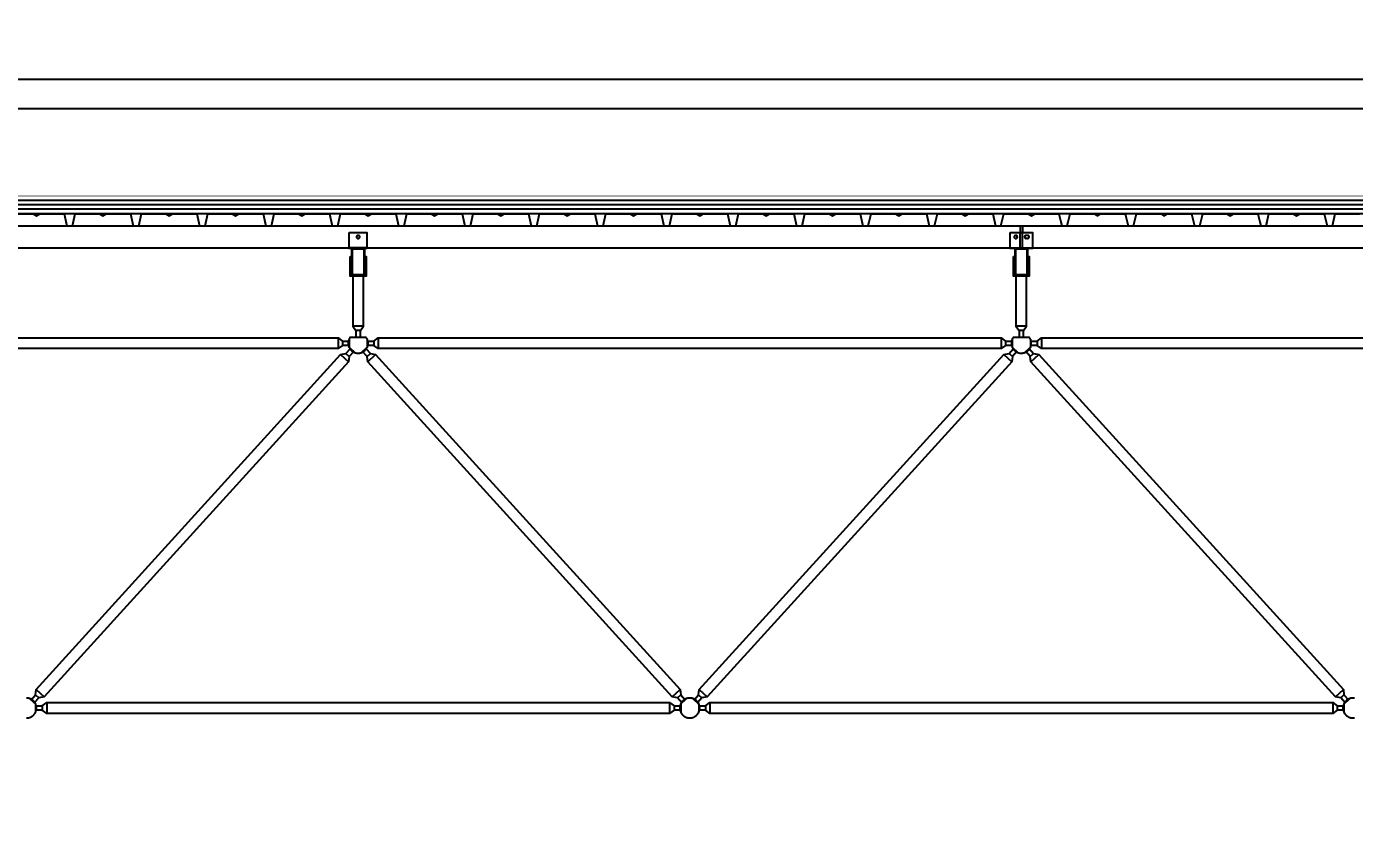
# Model space of a CAD drawing. Header units: centimetres. Extents: x 26569 to 160723, y -3143 to 14565.
# Drawn here: x 119608 to 120208, y -1038 to -670 of the extents above; entities that cross this region are included whole.
import ezdxf

# ---------------------------------------------------------------- set-up
doc = ezdxf.new("R2010")
doc.units = ezdxf.units.CM
doc.header["$LTSCALE"] = 100
doc.linetypes.add('HIDDEN', pattern=[9.525, 6.35, -3.175])
for name, color, linetype in [('A-ANNO-DIMS', 187, 'Continuous'), ('A-ELEV-02', 253, 'Continuous'), ('A-ELEV-04', 250, 'Continuous'), ('A-WALL-INSL', 249, 'Continuous'), ('A-WALL-SNWPNL', 200, 'Continuous'), ('S-STEL', 3, 'Continuous')]:
    doc.layers.add(name, color=color, linetype=linetype)
doc.styles.add('Fields_100', font='act_simplex.shx', dxfattribs={"width": 0.8, "height": 20})
doc.linetypes.add('BATTING', pattern='A,0.00254,-2.54,[134,ltypeshp.shx,S=2.54,R=0,X=-2.54,Y=0],-5.08,[134,ltypeshp.shx,S=2.54,R=180,X=2.54,Y=0],-2.54', length=10.16254)
doc.dimstyles.new('FIELDS_100', dxfattribs={"dimscale": 0, "dimtxt": 20, "dimasz": 5, "dimexe": 5, "dimexo": 5, "dimgap": 5, "dimtad": 0, "dimdec": 0, "dimzin": 0, "dimdsep": 46, "dimtxsty": 'Fields_100', "dimblk": 'DOT', "dimcen": 0.09, "dimclrt": 50, "dimadec": 0, "dimazin": 0, "dimtfac": 1, "dimtdec": 0, "dimtix": 1, "dimtofl": 0, "dimtmove": 1, "dimatfit": 3, "dimfxl": 5, "dimfxlon": 1, "dimtolj": 1, "dimtzin": 0, "dimarcsym": 0})

# ---------------------------------------------------------------- blocks, each defined once
blk = doc.blocks.new('_Dot')
at = {"color": 0, "linetype": 'ByBlock', "lineweight": -2}
blk.add_line((-0.5, 0), (-1, 0), dxfattribs=at)
at = {"color": 0, "linetype": 'ByBlock', "const_width": 0.5}
blk.add_lwpolyline([(-0.25, 0, 1), (0.25, 0, 1)], format="xyb", close=True, dxfattribs=at)
blk = doc.blocks.new('*D481')
at = {"layer": 'A-ANNO-DIMS', "color": 0, "lineweight": -2, "transparency": 16777216}
for p, q in [((119307.73, -198.45), (119307.73, -188.45)), ((121107.73, -198.45), (121107.73, -188.45)), ((119312.73, -193.45), (120176.06, -193.45)), ((121102.73, -193.45), (120239.4, -193.45))]:
    blk.add_line(p, q, dxfattribs=at)
at = {"layer": 'DEFPOINTS', "color": 0, "transparency": 16777216}
for p in [(121107.73, -193.45), (119307.73, -1038.45), (121107.73, -1038.45)]:
    blk.add_point(p, dxfattribs=at)
at = {"layer": 'A-ANNO-DIMS', "color": 0, "lineweight": -2, "transparency": 16777216, "xscale": 5, "yscale": 5, "zscale": 5, "rotation": 180}
blk.add_blockref('_Dot', (119307.73, -193.45), dxfattribs=at)
at = {"layer": 'A-ANNO-DIMS', "color": 0, "lineweight": -2, "transparency": 16777216, "xscale": 5, "yscale": 5, "zscale": 5}
blk.add_blockref('_Dot', (121107.73, -193.45), dxfattribs=at)
at = {"layer": 'A-ANNO-DIMS', "color": 50, "transparency": 16777216, "insert": (120207.73, -193.45), "char_height": 20, "attachment_point": 5, "style": 'Fields_100'}
blk.add_mtext('\\A1;1800', dxfattribs=at)

msp = doc.modelspace()

# ---------------------------------------------------------------- linework, layer by layer
at = {"layer": 'A-ELEV-02'}
for points in [[(113862.73, -760.44), (122930.23, -760.44)], [(120057.23, -760.44), (120057.23, -763.44)], [(120058.23, -760.44), (120058.23, -763.44)], [(120059.93, -764.74), (120059.91, -764.74), (120059.9, -764.74), (120059.88, -764.75), (120059.87, -764.75), (120059.85, -764.75), (120059.83, -764.75), (120059.82, -764.75), (120059.8, -764.76), (120059.79, -764.76), (120059.77, -764.76), (120059.75, -764.77), (120059.74, -764.77), (120059.72, -764.78), (120059.7, -764.78), (120059.69, -764.79), (120059.67, -764.79), (120059.66, -764.8), (120059.64, -764.81), (120059.62, -764.81), (120059.61, -764.82), (120059.59, -764.83), (120059.58, -764.84), (120059.56, -764.85), (120059.55, -764.86), (120059.53, -764.87), (120059.52, -764.88), (120059.5, -764.89), (120059.49, -764.9), (120059.47, -764.91), (120059.46, -764.92), (120059.45, -764.94), (120059.43, -764.95), (120059.42, -764.96), (120059.41, -764.98), (120059.4, -764.99), (120059.39, -765), (120059.38, -765.02), (120059.36, -765.03), (120059.35, -765.05), (120059.34, -765.06), (120059.33, -765.08), (120059.33, -765.09), (120059.32, -765.11), (120059.31, -765.12), (120059.3, -765.14), (120059.29, -765.15), (120059.29, -765.17), (120059.28, -765.19), (120059.27, -765.2), (120059.27, -765.22), (120059.26, -765.23), (120059.26, -765.25), (120059.25, -765.27), (120059.25, -765.28), (120059.24, -765.3), (120059.24, -765.32), (120059.24, -765.33), (120059.24, -765.35), (120059.23, -765.36), (120059.23, -765.38), (120059.23, -765.4), (120059.23, -765.41), (120059.23, -765.43), (120059.23, -765.44), (120059.23, -765.46), (120059.23, -765.48), (120059.23, -765.49), (120059.23, -765.51), (120059.23, -765.52), (120059.24, -765.54), (120059.24, -765.55), (120059.24, -765.57), (120059.24, -765.59), (120059.25, -765.6), (120059.25, -765.62), (120059.26, -765.64), (120059.26, -765.65), (120059.27, -765.67), (120059.27, -765.69), (120059.28, -765.7), (120059.29, -765.72), (120059.29, -765.73), (120059.3, -765.75), (120059.31, -765.77), (120059.32, -765.78), (120059.33, -765.8), (120059.33, -765.81), (120059.34, -765.83), (120059.35, -765.84), (120059.36, -765.86), (120059.38, -765.87), (120059.39, -765.89), (120059.4, -765.9), (120059.41, -765.91), (120059.42, -765.93), (120059.43, -765.94), (120059.45, -765.95), (120059.46, -765.96), (120059.47, -765.98), (120059.49, -765.99), (120059.5, -766), (120059.52, -766.01), (120059.53, -766.02), (120059.55, -766.03), (120059.56, -766.04), (120059.58, -766.05), (120059.59, -766.06), (120059.61, -766.07), (120059.62, -766.07), (120059.64, -766.08), (120059.66, -766.09), (120059.67, -766.09), (120059.69, -766.1), (120059.7, -766.11), (120059.72, -766.11), (120059.74, -766.12), (120059.75, -766.12), (120059.77, -766.13), (120059.79, -766.13), (120059.8, -766.13), (120059.82, -766.13), (120059.83, -766.14), (120059.85, -766.14), (120059.87, -766.14), (120059.88, -766.14), (120059.9, -766.14), (120059.91, -766.14), (120059.93, -766.14)], [(120060.53, -764.74), (120059.93, -764.74)], [(120060.53, -766.14), (120059.93, -766.14)], [(120060.53, -766.14), (120060.55, -766.14), (120060.56, -766.14), (120060.58, -766.14), (120060.59, -766.14), (120060.61, -766.14), (120060.62, -766.14), (120060.64, -766.13), (120060.66, -766.13), (120060.67, -766.13), (120060.69, -766.13), (120060.71, -766.12), (120060.72, -766.12), (120060.74, -766.11), (120060.76, -766.11), (120060.77, -766.1), (120060.79, -766.09), (120060.8, -766.09), (120060.82, -766.08), (120060.84, -766.07), (120060.85, -766.07), (120060.87, -766.06), (120060.88, -766.05), (120060.9, -766.04), (120060.91, -766.03), (120060.93, -766.02), (120060.94, -766.01), (120060.96, -766), (120060.97, -765.99), (120060.98, -765.98), (120061, -765.96), (120061.01, -765.95), (120061.02, -765.94), (120061.04, -765.93), (120061.05, -765.91), (120061.06, -765.9), (120061.07, -765.89), (120061.08, -765.87), (120061.1, -765.86), (120061.11, -765.84), (120061.12, -765.83), (120061.13, -765.81), (120061.13, -765.8), (120061.14, -765.78), (120061.15, -765.77), (120061.16, -765.75), (120061.17, -765.73), (120061.17, -765.72), (120061.18, -765.7), (120061.19, -765.69), (120061.19, -765.67), (120061.2, -765.65), (120061.2, -765.64), (120061.21, -765.62), (120061.21, -765.6), (120061.21, -765.59), (120061.22, -765.57), (120061.22, -765.55), (120061.22, -765.54), (120061.23, -765.52), (120061.23, -765.51), (120061.23, -765.49), (120061.23, -765.48), (120061.23, -765.46), (120061.23, -765.44), (120061.23, -765.43), (120061.23, -765.41), (120061.23, -765.4), (120061.23, -765.38), (120061.23, -765.36), (120061.22, -765.35), (120061.22, -765.33), (120061.22, -765.32), (120061.21, -765.3), (120061.21, -765.28), (120061.21, -765.27), (120061.2, -765.25), (120061.2, -765.23), (120061.19, -765.22), (120061.19, -765.2), (120061.18, -765.19), (120061.17, -765.17), (120061.17, -765.15), (120061.16, -765.14), (120061.15, -765.12), (120061.14, -765.11), (120061.13, -765.09), (120061.13, -765.08), (120061.12, -765.06), (120061.11, -765.05), (120061.1, -765.03), (120061.08, -765.02), (120061.07, -765), (120061.06, -764.99), (120061.05, -764.98), (120061.04, -764.96), (120061.02, -764.95), (120061.01, -764.94), (120061, -764.92), (120060.98, -764.91), (120060.97, -764.9), (120060.96, -764.89), (120060.94, -764.88), (120060.93, -764.87), (120060.91, -764.86), (120060.9, -764.85), (120060.88, -764.84), (120060.87, -764.83), (120060.85, -764.82), (120060.84, -764.81), (120060.82, -764.81), (120060.8, -764.8), (120060.79, -764.79), (120060.77, -764.79), (120060.76, -764.78), (120060.74, -764.78), (120060.72, -764.77), (120060.71, -764.77), (120060.69, -764.76), (120060.67, -764.76), (120060.66, -764.76), (120060.64, -764.75), (120060.62, -764.75), (120060.61, -764.75), (120060.59, -764.75), (120060.58, -764.75), (120060.56, -764.74), (120060.55, -764.74), (120060.53, -764.74)], [(113862.73, -770.44), (122930.23, -770.44)], [(119761.73, -770.44), (119753.73, -770.44)], [(120052.73, -770.44), (120062.73, -770.44)], [(119754.13, -776.04), (119754.63, -776.04)], [(119754.13, -777.44), (119754.63, -777.44)], [(119760.83, -776.04), (119761.33, -776.04)], [(119760.83, -777.44), (119761.33, -777.44)], [(120054.13, -776.04), (120054.63, -776.04)], [(120054.13, -777.44), (120054.63, -777.44)], [(120060.83, -776.04), (120061.33, -776.04)], [(120060.83, -777.44), (120061.33, -777.44)], [(119755.31, -783.24), (119755.31, -805.84), (119756.73, -807.84), (119756.73, -810.84)], [(119758.73, -810.84), (119758.73, -807.84), (119760.14, -805.84), (119760.14, -783.24)], [(120055.31, -783.24), (120055.31, -805.84), (120056.73, -807.84), (120056.73, -810.84)], [(120058.73, -810.84), (120058.73, -807.84), (120060.14, -805.84), (120060.14, -783.24)], [(119754.13, -810.84), (119754.04, -810.96), (119753.96, -811.09), (119753.88, -811.22), (119753.8, -811.35), (119753.73, -811.48), (119753.66, -811.62), (119753.6, -811.76), (119753.54, -811.91), (119753.48, -812.05), (119753.46, -812.13), (119753.43, -812.2), (119753.41, -812.28), (119753.39, -812.36), (119753.37, -812.43), (119753.35, -812.51), (119753.33, -812.59), (119753.32, -812.67), (119753.3, -812.74), (119753.29, -812.82), (119753.28, -812.9), (119753.27, -812.98), (119753.26, -813.06), (119753.25, -813.14), (119753.24, -813.22), (119753.24, -813.3), (119753.23, -813.38), (119753.23, -813.46), (119753.23, -813.54), (119753.23, -813.62), (119753.23, -813.7), (119753.24, -813.78), (119753.24, -813.86), (119753.25, -813.94), (119753.25, -814.01), (119753.26, -814.09), (119753.27, -814.17), (119753.29, -814.25), (119753.31, -814.4), (119753.35, -814.56), (119753.38, -814.71), (119753.43, -814.86), (119753.47, -815), (119753.52, -815.14), (119753.58, -815.29), (119753.64, -815.42), (119753.71, -815.56), (119753.77, -815.69), (119753.85, -815.82), (119753.93, -815.95), (119754.01, -816.07), (119754.1, -816.2), (119754.19, -816.32), (119754.29, -816.44), (119754.39, -816.56), (119754.5, -816.68), (119754.55, -816.73), (119754.61, -816.79), (119754.67, -816.84), (119754.73, -816.9), (119754.79, -816.95), (119754.85, -817), (119754.91, -817.05), (119754.97, -817.1), (119755.03, -817.15), (119755.1, -817.19), (119755.16, -817.24), (119755.23, -817.29), (119755.3, -817.33), (119755.36, -817.37), (119755.43, -817.41), (119755.5, -817.45), (119755.57, -817.49), (119755.64, -817.53), (119755.71, -817.57), (119755.78, -817.6), (119755.86, -817.64), (119755.93, -817.67), (119756, -817.7), (119756.08, -817.73), (119756.15, -817.76), (119756.22, -817.78), (119756.3, -817.81), (119756.37, -817.83), (119756.52, -817.88), (119756.67, -817.92), (119756.83, -817.95), (119756.98, -817.98), (119757.13, -818), (119757.28, -818.02), (119757.43, -818.03), (119757.58, -818.04), (119757.73, -818.04), (119757.88, -818.04), (119758.03, -818.03), (119758.18, -818.02), (119758.33, -818), (119758.48, -817.98), (119758.63, -817.95), (119758.79, -817.92), (119758.94, -817.88), (119759.09, -817.83), (119759.16, -817.81), (119759.24, -817.78), (119759.31, -817.76), (119759.38, -817.73), (119759.46, -817.7), (119759.53, -817.67), (119759.6, -817.64), (119759.68, -817.6), (119759.75, -817.57), (119759.82, -817.53), (119759.89, -817.49), (119759.96, -817.45), (119760.03, -817.41), (119760.1, -817.37), (119760.16, -817.33), (119760.23, -817.29), (119760.3, -817.24), (119760.36, -817.19), (119760.43, -817.15), (119760.49, -817.1), (119760.55, -817.05), (119760.61, -817), (119760.67, -816.95), (119760.73, -816.9), (119760.79, -816.84), (119760.85, -816.79), (119760.91, -816.73), (119760.96, -816.68), (119761.07, -816.56), (119761.17, -816.44), (119761.27, -816.32), (119761.36, -816.2), (119761.45, -816.07), (119761.53, -815.95), (119761.61, -815.82), (119761.69, -815.69), (119761.75, -815.56), (119761.82, -815.42), (119761.88, -815.29), (119761.94, -815.14), (119761.99, -815), (119762.03, -814.86), (119762.08, -814.71), (119762.11, -814.56), (119762.15, -814.4), (119762.17, -814.25), (119762.19, -814.17), (119762.2, -814.09), (119762.21, -814.01), (119762.21, -813.94), (119762.22, -813.86), (119762.22, -813.78), (119762.23, -813.7), (119762.23, -813.62), (119762.23, -813.54), (119762.23, -813.46), (119762.23, -813.38), (119762.22, -813.3), (119762.22, -813.22), (119762.21, -813.14), (119762.2, -813.06), (119762.19, -812.98), (119762.18, -812.9), (119762.17, -812.82), (119762.16, -812.74), (119762.14, -812.67), (119762.13, -812.59), (119762.11, -812.51), (119762.09, -812.43), (119762.07, -812.36), (119762.05, -812.28), (119762.03, -812.2), (119762, -812.13), (119761.98, -812.05), (119761.92, -811.91), (119761.86, -811.76), (119761.8, -811.62), (119761.73, -811.48), (119761.66, -811.35), (119761.58, -811.22), (119761.5, -811.09), (119761.42, -810.96), (119761.33, -810.84)], [(119754.13, -810.84), (119761.33, -810.84)], [(119760.14, -805.84), (119755.31, -805.84)], [(119758.73, -807.84), (119756.73, -807.84)], [(120054.13, -810.84), (120054.04, -810.96), (120053.96, -811.09), (120053.88, -811.22), (120053.8, -811.35), (120053.73, -811.48), (120053.66, -811.62), (120053.6, -811.76), (120053.54, -811.91), (120053.48, -812.05), (120053.46, -812.13), (120053.43, -812.2), (120053.41, -812.28), (120053.39, -812.36), (120053.37, -812.43), (120053.35, -812.51), (120053.33, -812.59), (120053.32, -812.67), (120053.3, -812.74), (120053.29, -812.82), (120053.28, -812.9), (120053.27, -812.98), (120053.26, -813.06), (120053.25, -813.14), (120053.24, -813.22), (120053.24, -813.3), (120053.23, -813.38), (120053.23, -813.46), (120053.23, -813.54), (120053.23, -813.62), (120053.23, -813.7), (120053.24, -813.78), (120053.24, -813.86), (120053.25, -813.94), (120053.25, -814.01), (120053.26, -814.09), (120053.27, -814.17), (120053.29, -814.25), (120053.31, -814.4), (120053.35, -814.56), (120053.38, -814.71), (120053.43, -814.86), (120053.47, -815), (120053.52, -815.14), (120053.58, -815.29), (120053.64, -815.42), (120053.71, -815.56), (120053.77, -815.69), (120053.85, -815.82), (120053.93, -815.95), (120054.01, -816.07), (120054.1, -816.2), (120054.19, -816.32), (120054.29, -816.44), (120054.39, -816.56), (120054.5, -816.68), (120054.55, -816.73), (120054.61, -816.79), (120054.67, -816.84), (120054.73, -816.9), (120054.79, -816.95), (120054.85, -817), (120054.91, -817.05), (120054.97, -817.1), (120055.03, -817.15), (120055.1, -817.19), (120055.16, -817.24), (120055.23, -817.29), (120055.3, -817.33), (120055.36, -817.37), (120055.43, -817.41), (120055.5, -817.45), (120055.57, -817.49), (120055.64, -817.53), (120055.71, -817.57), (120055.78, -817.6), (120055.86, -817.64), (120055.93, -817.67), (120056, -817.7), (120056.08, -817.73), (120056.15, -817.76), (120056.22, -817.78), (120056.3, -817.81), (120056.37, -817.83), (120056.52, -817.88), (120056.67, -817.92), (120056.83, -817.95), (120056.98, -817.98), (120057.13, -818), (120057.28, -818.02), (120057.43, -818.03), (120057.58, -818.04), (120057.73, -818.04), (120057.88, -818.04), (120058.03, -818.03), (120058.18, -818.02), (120058.33, -818), (120058.48, -817.98), (120058.63, -817.95), (120058.79, -817.92), (120058.94, -817.88), (120059.09, -817.83), (120059.16, -817.81), (120059.24, -817.78), (120059.31, -817.76), (120059.38, -817.73), (120059.46, -817.7), (120059.53, -817.67), (120059.6, -817.64), (120059.68, -817.6), (120059.75, -817.57), (120059.82, -817.53), (120059.89, -817.49), (120059.96, -817.45), (120060.03, -817.41), (120060.1, -817.37), (120060.16, -817.33), (120060.23, -817.29), (120060.3, -817.24), (120060.36, -817.19), (120060.43, -817.15), (120060.49, -817.1), (120060.55, -817.05), (120060.61, -817), (120060.67, -816.95), (120060.73, -816.9), (120060.79, -816.84), (120060.85, -816.79), (120060.91, -816.73), (120060.96, -816.68), (120061.07, -816.56), (120061.17, -816.44), (120061.27, -816.32), (120061.36, -816.2), (120061.45, -816.07), (120061.53, -815.95), (120061.61, -815.82), (120061.69, -815.69), (120061.75, -815.56), (120061.82, -815.42), (120061.88, -815.29), (120061.94, -815.14), (120061.99, -815), (120062.03, -814.86), (120062.08, -814.71), (120062.11, -814.56), (120062.15, -814.4), (120062.17, -814.25), (120062.19, -814.17), (120062.2, -814.09), (120062.21, -814.01), (120062.21, -813.94), (120062.22, -813.86), (120062.22, -813.78), (120062.23, -813.7), (120062.23, -813.62), (120062.23, -813.54), (120062.23, -813.46), (120062.23, -813.38), (120062.22, -813.3), (120062.22, -813.22), (120062.21, -813.14), (120062.2, -813.06), (120062.19, -812.98), (120062.18, -812.9), (120062.17, -812.82), (120062.16, -812.74), (120062.14, -812.67), (120062.13, -812.59), (120062.11, -812.51), (120062.09, -812.43), (120062.07, -812.36), (120062.05, -812.28), (120062.03, -812.2), (120062, -812.13), (120061.98, -812.05), (120061.92, -811.91), (120061.86, -811.76), (120061.8, -811.62), (120061.73, -811.48), (120061.66, -811.35), (120061.58, -811.22), (120061.5, -811.09), (120061.42, -810.96), (120061.33, -810.84)], [(120054.13, -810.84), (120061.33, -810.84)], [(120060.14, -805.84), (120055.31, -805.84)], [(120058.73, -807.84), (120056.73, -807.84)], [(119461.83, -812.54), (119464.83, -812.54), (119466.83, -811.13), (119748.63, -811.13), (119750.63, -812.54), (119753.63, -812.54)], [(119753.63, -814.54), (119750.63, -814.54), (119748.63, -815.96), (119466.83, -815.96), (119464.83, -814.54), (119461.83, -814.54)], [(119748.63, -811.13), (119748.63, -815.96)], [(119750.63, -812.54), (119750.63, -814.54)], [(119753.6, -815.33), (119756.34, -817.83)], [(119753.63, -811.69), (119753.63, -815.4)], [(119759.12, -817.83), (119761.86, -815.33)], [(119761.83, -812.54), (119764.83, -812.54), (119766.83, -811.13), (120048.63, -811.13), (120050.63, -812.54), (120053.63, -812.54)], [(119761.83, -811.69), (119761.83, -815.4)], [(120053.63, -814.54), (120050.63, -814.54), (120048.63, -815.96), (119766.83, -815.96), (119764.83, -814.54), (119761.83, -814.54)], [(119764.83, -812.54), (119764.83, -814.54)], [(119766.83, -811.13), (119766.83, -815.96)], [(120048.63, -811.13), (120048.63, -815.96)], [(120050.63, -812.54), (120050.63, -814.54)], [(120053.6, -815.33), (120056.34, -817.83)], [(120053.63, -811.69), (120053.63, -815.4)], [(120059.12, -817.83), (120061.86, -815.33)], [(120061.83, -812.54), (120064.83, -812.54), (120066.83, -811.13), (120348.63, -811.13), (120350.63, -812.54), (120353.63, -812.54)], [(120061.83, -811.69), (120061.83, -815.4)], [(120353.63, -814.54), (120350.63, -814.54), (120348.63, -815.96), (120066.83, -815.96), (120064.83, -814.54), (120061.83, -814.54)], [(120064.83, -812.54), (120064.83, -814.54)], [(120066.83, -811.13), (120066.83, -815.96)], [(119749.82, -818.65), (119753.4, -821.9)], [(119752.21, -818.12), (119753.69, -819.47)], [(119761.77, -819.47), (119763.25, -818.12)], [(119762.06, -821.9), (119765.64, -818.65)], [(120049.82, -818.65), (120053.4, -821.9)], [(120052.21, -818.12), (120053.69, -819.47)], [(120061.77, -819.47), (120063.25, -818.12)], [(120062.06, -821.9), (120065.64, -818.65)], [(119611.77, -972.62), (119613.25, -973.96)], [(119612.06, -970.19), (119615.64, -973.43)], [(119899.82, -973.43), (119903.4, -970.19)], [(119902.21, -973.96), (119903.69, -972.62)], [(119911.77, -972.62), (119913.25, -973.96)], [(119912.06, -970.19), (119915.64, -973.43)], [(120199.82, -973.43), (120203.4, -970.19)], [(120202.21, -973.96), (120203.69, -972.62)], [(119607.73, -983.04), (119607.83, -983.04), (119607.93, -983.04), (119608.03, -983.03), (119608.13, -983.03), (119608.24, -983.02), (119608.34, -983), (119608.44, -982.99), (119608.55, -982.97), (119608.65, -982.95), (119608.76, -982.92), (119608.86, -982.9), (119608.97, -982.87), (119609.07, -982.84), (119609.18, -982.8), (119609.28, -982.77), (119609.39, -982.73), (119609.49, -982.69), (119609.59, -982.64), (119609.7, -982.59), (119609.8, -982.54), (119609.9, -982.49), (119610, -982.43), (119610.1, -982.37), (119610.19, -982.31), (119610.29, -982.25), (119610.38, -982.18), (119610.48, -982.11), (119610.57, -982.04), (119610.66, -981.96), (119610.74, -981.89), (119610.83, -981.81), (119610.91, -981.73), (119610.99, -981.64), (119611.07, -981.56), (119611.15, -981.47), (119611.22, -981.38), (119611.3, -981.29), (119611.37, -981.2), (119611.43, -981.1), (119611.5, -981.01), (119611.56, -980.91), (119611.62, -980.81), (119611.67, -980.71), (119611.73, -980.61), (119611.78, -980.51), (119611.83, -980.41), (119611.87, -980.3), (119611.91, -980.2), (119611.95, -980.1), (119611.99, -979.99), (119612.02, -979.89), (119612.06, -979.78), (119612.08, -979.68), (119612.11, -979.57), (119612.13, -979.47), (119612.15, -979.36), (119612.17, -979.26), (119612.19, -979.15), (119612.2, -979.05), (119612.21, -978.95), (119612.22, -978.85), (119612.23, -978.74), (119612.23, -978.64), (119612.23, -978.54), (119612.23, -978.44), (119612.23, -978.34), (119612.22, -978.24), (119612.21, -978.14), (119612.2, -978.04), (119612.19, -977.93), (119612.17, -977.83), (119612.15, -977.72), (119612.13, -977.62), (119612.11, -977.52), (119612.08, -977.41), (119612.06, -977.31), (119612.02, -977.2), (119611.99, -977.1), (119611.95, -976.99), (119611.91, -976.89), (119611.87, -976.78), (119611.83, -976.68), (119611.78, -976.58), (119611.73, -976.48), (119611.67, -976.38), (119611.62, -976.28), (119611.56, -976.18), (119611.5, -976.08), (119611.43, -975.99), (119611.37, -975.89), (119611.3, -975.8), (119611.22, -975.71), (119611.15, -975.62), (119611.07, -975.53), (119610.99, -975.45), (119610.91, -975.36), (119610.83, -975.28), (119610.74, -975.2), (119610.66, -975.12), (119610.57, -975.05), (119610.48, -974.98), (119610.38, -974.91), (119610.29, -974.84), (119610.19, -974.78), (119610.1, -974.72), (119610, -974.66), (119609.9, -974.6), (119609.8, -974.55), (119609.7, -974.5), (119609.59, -974.45), (119609.49, -974.4), (119609.39, -974.36), (119609.28, -974.32), (119609.18, -974.28), (119609.07, -974.25), (119608.97, -974.22), (119608.86, -974.19), (119608.76, -974.16), (119608.65, -974.14), (119608.55, -974.12), (119608.44, -974.1), (119608.34, -974.09), (119608.24, -974.07), (119608.13, -974.06), (119608.03, -974.05), (119607.93, -974.05), (119607.83, -974.04), (119607.73, -974.04)], [(119609.12, -974.26), (119611.86, -976.76)], [(119611.83, -977.54), (119614.83, -977.54), (119616.83, -976.13), (119898.63, -976.13), (119900.63, -977.54), (119903.63, -977.54)], [(119611.83, -976.69), (119611.83, -980.4)], [(119614.83, -977.54), (119614.83, -979.54)], [(119616.83, -976.13), (119616.83, -980.96)], [(119898.63, -976.13), (119898.63, -980.96)], [(119900.63, -977.54), (119900.63, -979.54)], [(119903.6, -976.76), (119906.34, -974.26)], [(119903.63, -976.69), (119903.63, -980.4)], [(119909.12, -974.26), (119911.86, -976.76)], [(119911.83, -977.54), (119914.83, -977.54), (119916.83, -976.13), (120198.63, -976.13), (120200.63, -977.54), (120203.63, -977.54)], [(119911.83, -976.69), (119911.83, -980.4)], [(119914.83, -977.54), (119914.83, -979.54)], [(119916.83, -976.13), (119916.83, -980.96)], [(120198.63, -976.13), (120198.63, -980.96)], [(120200.63, -977.54), (120200.63, -979.54)], [(120208.44, -974.1), (120208.34, -974.09), (120208.24, -974.07), (120208.13, -974.06), (120208.03, -974.05), (120207.93, -974.05), (120207.83, -974.04), (120207.73, -974.04), (120207.63, -974.04), (120207.53, -974.05), (120207.43, -974.05), (120207.33, -974.06), (120207.22, -974.07), (120207.12, -974.09), (120207.02, -974.1), (120206.91, -974.12), (120206.81, -974.14), (120206.7, -974.16), (120206.6, -974.19), (120206.49, -974.22), (120206.39, -974.25), (120206.28, -974.28), (120206.18, -974.32), (120206.07, -974.36), (120205.97, -974.4), (120205.87, -974.45), (120205.76, -974.5), (120205.66, -974.55), (120205.56, -974.6), (120205.46, -974.66), (120205.36, -974.72), (120205.27, -974.78), (120205.17, -974.84), (120205.08, -974.91), (120204.98, -974.98), (120204.89, -975.05), (120204.8, -975.12), (120204.72, -975.2), (120204.63, -975.28), (120204.55, -975.36), (120204.47, -975.45), (120204.39, -975.53), (120204.31, -975.62), (120204.24, -975.71), (120204.16, -975.8), (120204.09, -975.89), (120204.03, -975.99), (120203.96, -976.08), (120203.9, -976.18), (120203.84, -976.28), (120203.79, -976.38), (120203.73, -976.48), (120203.68, -976.58), (120203.63, -976.68), (120203.59, -976.78), (120203.55, -976.89), (120203.51, -976.99), (120203.47, -977.1), (120203.44, -977.2), (120203.4, -977.31), (120203.37, -977.41), (120203.35, -977.52), (120203.33, -977.62), (120203.31, -977.72), (120203.29, -977.83), (120203.27, -977.93), (120203.26, -978.04), (120203.25, -978.14), (120203.24, -978.24), (120203.23, -978.34), (120203.23, -978.44), (120203.23, -978.54), (120203.23, -978.64), (120203.23, -978.74), (120203.24, -978.85), (120203.25, -978.95), (120203.26, -979.05), (120203.27, -979.15), (120203.29, -979.26), (120203.31, -979.36), (120203.33, -979.47), (120203.35, -979.57), (120203.37, -979.68), (120203.4, -979.78), (120203.44, -979.89), (120203.47, -979.99), (120203.51, -980.1), (120203.55, -980.2), (120203.59, -980.3), (120203.63, -980.41), (120203.68, -980.51), (120203.73, -980.61), (120203.79, -980.71), (120203.84, -980.81), (120203.9, -980.91), (120203.96, -981.01), (120204.03, -981.1), (120204.09, -981.2), (120204.16, -981.29), (120204.24, -981.38), (120204.31, -981.47), (120204.39, -981.56), (120204.47, -981.64), (120204.55, -981.73), (120204.63, -981.81), (120204.72, -981.89), (120204.8, -981.96), (120204.89, -982.04), (120204.98, -982.11), (120205.08, -982.18), (120205.17, -982.25), (120205.27, -982.31), (120205.36, -982.37), (120205.46, -982.43), (120205.56, -982.49), (120205.66, -982.54), (120205.76, -982.59), (120205.87, -982.64), (120205.97, -982.69), (120206.07, -982.73), (120206.18, -982.77), (120206.28, -982.8), (120206.39, -982.84), (120206.49, -982.87), (120206.6, -982.9), (120206.7, -982.92), (120206.81, -982.95), (120206.91, -982.97), (120207.02, -982.99), (120207.12, -983), (120207.22, -983.02), (120207.33, -983.03), (120207.43, -983.03), (120207.53, -983.04), (120207.63, -983.04), (120207.73, -983.04), (120207.83, -983.04), (120207.93, -983.04), (120208.03, -983.03), (120208.13, -983.03), (120208.24, -983.02), (120208.34, -983), (120208.44, -982.99)], [(120203.6, -976.76), (120206.34, -974.26)], [(120203.63, -976.69), (120203.63, -980.4)], [(119903.63, -979.54), (119900.63, -979.54), (119898.63, -980.96), (119616.83, -980.96), (119614.83, -979.54), (119611.83, -979.54)], [(120203.63, -979.54), (120200.63, -979.54), (120198.63, -980.96), (119916.83, -980.96), (119914.83, -979.54), (119911.83, -979.54)]]:
    msp.add_lwpolyline(points, dxfattribs=at)
for points in [[(119753.73, -763.44), (119761.73, -763.44), (119761.73, -770.74), (119753.73, -770.74)], [(119758.43, -765.44), (119758.43, -765.43), (119758.43, -765.41), (119758.43, -765.4), (119758.43, -765.38), (119758.43, -765.36), (119758.42, -765.35), (119758.42, -765.33), (119758.42, -765.32), (119758.42, -765.3), (119758.41, -765.28), (119758.41, -765.27), (119758.4, -765.25), (119758.4, -765.23), (119758.39, -765.22), (119758.39, -765.2), (119758.38, -765.19), (119758.37, -765.17), (119758.37, -765.15), (119758.36, -765.14), (119758.35, -765.12), (119758.34, -765.11), (119758.33, -765.09), (119758.33, -765.08), (119758.32, -765.06), (119758.31, -765.05), (119758.3, -765.03), (119758.28, -765.02), (119758.27, -765), (119758.26, -764.99), (119758.25, -764.98), (119758.24, -764.96), (119758.22, -764.95), (119758.21, -764.94), (119758.2, -764.92), (119758.19, -764.91), (119758.17, -764.9), (119758.16, -764.89), (119758.14, -764.88), (119758.13, -764.87), (119758.11, -764.86), (119758.1, -764.85), (119758.08, -764.84), (119758.07, -764.83), (119758.05, -764.82), (119758.04, -764.81), (119758.02, -764.81), (119758, -764.8), (119757.99, -764.79), (119757.97, -764.79), (119757.96, -764.78), (119757.94, -764.78), (119757.92, -764.77), (119757.91, -764.77), (119757.89, -764.76), (119757.87, -764.76), (119757.86, -764.76), (119757.84, -764.75), (119757.82, -764.75), (119757.81, -764.75), (119757.79, -764.75), (119757.78, -764.75), (119757.76, -764.74), (119757.75, -764.74), (119757.73, -764.74), (119757.71, -764.74), (119757.7, -764.74), (119757.68, -764.75), (119757.67, -764.75), (119757.65, -764.75), (119757.63, -764.75), (119757.62, -764.75), (119757.6, -764.76), (119757.59, -764.76), (119757.57, -764.76), (119757.55, -764.77), (119757.54, -764.77), (119757.52, -764.78), (119757.5, -764.78), (119757.49, -764.79), (119757.47, -764.79), (119757.46, -764.8), (119757.44, -764.81), (119757.42, -764.81), (119757.41, -764.82), (119757.39, -764.83), (119757.38, -764.84), (119757.36, -764.85), (119757.35, -764.86), (119757.33, -764.87), (119757.32, -764.88), (119757.3, -764.89), (119757.29, -764.9), (119757.27, -764.91), (119757.26, -764.92), (119757.25, -764.94), (119757.23, -764.95), (119757.22, -764.96), (119757.21, -764.98), (119757.2, -764.99), (119757.19, -765), (119757.18, -765.02), (119757.16, -765.03), (119757.15, -765.05), (119757.14, -765.06), (119757.13, -765.08), (119757.13, -765.09), (119757.12, -765.11), (119757.11, -765.12), (119757.1, -765.14), (119757.09, -765.15), (119757.09, -765.17), (119757.08, -765.19), (119757.07, -765.2), (119757.07, -765.22), (119757.06, -765.23), (119757.06, -765.25), (119757.05, -765.27), (119757.05, -765.28), (119757.04, -765.3), (119757.04, -765.32), (119757.04, -765.33), (119757.04, -765.35), (119757.03, -765.36), (119757.03, -765.38), (119757.03, -765.4), (119757.03, -765.41), (119757.03, -765.43), (119757.03, -765.44), (119757.03, -765.46), (119757.03, -765.47), (119757.03, -765.49), (119757.03, -765.51), (119757.03, -765.52), (119757.04, -765.54), (119757.04, -765.55), (119757.04, -765.57), (119757.04, -765.59), (119757.05, -765.6), (119757.05, -765.62), (119757.06, -765.64), (119757.06, -765.65), (119757.07, -765.67), (119757.07, -765.69), (119757.08, -765.7), (119757.09, -765.72), (119757.09, -765.73), (119757.1, -765.75), (119757.11, -765.77), (119757.12, -765.78), (119757.13, -765.8), (119757.13, -765.81), (119757.14, -765.83), (119757.15, -765.84), (119757.16, -765.86), (119757.18, -765.87), (119757.19, -765.88), (119757.2, -765.9), (119757.21, -765.91), (119757.22, -765.93), (119757.23, -765.94), (119757.25, -765.95), (119757.26, -765.96), (119757.27, -765.98), (119757.29, -765.99), (119757.3, -766), (119757.32, -766.01), (119757.33, -766.02), (119757.35, -766.03), (119757.36, -766.04), (119757.38, -766.05), (119757.39, -766.06), (119757.41, -766.07), (119757.42, -766.07), (119757.44, -766.08), (119757.46, -766.09), (119757.47, -766.09), (119757.49, -766.1), (119757.5, -766.11), (119757.52, -766.11), (119757.54, -766.12), (119757.55, -766.12), (119757.57, -766.13), (119757.59, -766.13), (119757.6, -766.13), (119757.62, -766.13), (119757.63, -766.14), (119757.65, -766.14), (119757.67, -766.14), (119757.68, -766.14), (119757.7, -766.14), (119757.71, -766.14), (119757.73, -766.14), (119757.75, -766.14), (119757.76, -766.14), (119757.78, -766.14), (119757.79, -766.14), (119757.81, -766.14), (119757.82, -766.14), (119757.84, -766.13), (119757.86, -766.13), (119757.87, -766.13), (119757.89, -766.13), (119757.91, -766.12), (119757.92, -766.12), (119757.94, -766.11), (119757.96, -766.11), (119757.97, -766.1), (119757.99, -766.09), (119758, -766.09), (119758.02, -766.08), (119758.04, -766.07), (119758.05, -766.07), (119758.07, -766.06), (119758.08, -766.05), (119758.1, -766.04), (119758.11, -766.03), (119758.13, -766.02), (119758.14, -766.01), (119758.16, -766), (119758.17, -765.99), (119758.19, -765.98), (119758.2, -765.96), (119758.21, -765.95), (119758.22, -765.94), (119758.24, -765.93), (119758.25, -765.91), (119758.26, -765.9), (119758.27, -765.88), (119758.28, -765.87), (119758.3, -765.86), (119758.31, -765.84), (119758.32, -765.83), (119758.33, -765.81), (119758.33, -765.8), (119758.34, -765.78), (119758.35, -765.77), (119758.36, -765.75), (119758.37, -765.73), (119758.37, -765.72), (119758.38, -765.7), (119758.39, -765.69), (119758.39, -765.67), (119758.4, -765.65), (119758.4, -765.64), (119758.41, -765.62), (119758.41, -765.6), (119758.42, -765.59), (119758.42, -765.57), (119758.42, -765.55), (119758.42, -765.54), (119758.43, -765.52), (119758.43, -765.51), (119758.43, -765.49), (119758.43, -765.47), (119758.43, -765.46)], [(120052.73, -763.44), (120062.73, -763.44), (120062.73, -770.74), (120052.73, -770.74)], [(120055.93, -765.44), (120055.93, -765.43), (120055.93, -765.41), (120055.93, -765.4), (120055.93, -765.38), (120055.93, -765.36), (120055.92, -765.35), (120055.92, -765.33), (120055.92, -765.32), (120055.91, -765.3), (120055.91, -765.28), (120055.91, -765.27), (120055.9, -765.25), (120055.9, -765.23), (120055.89, -765.22), (120055.89, -765.2), (120055.88, -765.19), (120055.87, -765.17), (120055.87, -765.15), (120055.86, -765.14), (120055.85, -765.12), (120055.84, -765.11), (120055.83, -765.09), (120055.83, -765.08), (120055.82, -765.06), (120055.81, -765.05), (120055.8, -765.03), (120055.78, -765.02), (120055.77, -765), (120055.76, -764.99), (120055.75, -764.98), (120055.74, -764.96), (120055.72, -764.95), (120055.71, -764.94), (120055.7, -764.92), (120055.68, -764.91), (120055.67, -764.9), (120055.66, -764.89), (120055.64, -764.88), (120055.63, -764.87), (120055.61, -764.86), (120055.6, -764.85), (120055.58, -764.84), (120055.57, -764.83), (120055.55, -764.82), (120055.54, -764.81), (120055.52, -764.81), (120055.5, -764.8), (120055.49, -764.79), (120055.47, -764.79), (120055.46, -764.78), (120055.44, -764.78), (120055.42, -764.77), (120055.41, -764.77), (120055.39, -764.76), (120055.37, -764.76), (120055.36, -764.76), (120055.34, -764.75), (120055.32, -764.75), (120055.31, -764.75), (120055.29, -764.75), (120055.28, -764.75), (120055.26, -764.74), (120055.25, -764.74), (120055.23, -764.74), (120055.21, -764.74), (120055.2, -764.74), (120055.18, -764.75), (120055.17, -764.75), (120055.15, -764.75), (120055.13, -764.75), (120055.12, -764.75), (120055.1, -764.76), (120055.09, -764.76), (120055.07, -764.76), (120055.05, -764.77), (120055.04, -764.77), (120055.02, -764.78), (120055, -764.78), (120054.99, -764.79), (120054.97, -764.79), (120054.96, -764.8), (120054.94, -764.81), (120054.92, -764.81), (120054.91, -764.82), (120054.89, -764.83), (120054.88, -764.84), (120054.86, -764.85), (120054.85, -764.86), (120054.83, -764.87), (120054.82, -764.88), (120054.8, -764.89), (120054.79, -764.9), (120054.77, -764.91), (120054.76, -764.92), (120054.75, -764.94), (120054.73, -764.95), (120054.72, -764.96), (120054.71, -764.98), (120054.7, -764.99), (120054.69, -765), (120054.68, -765.02), (120054.66, -765.03), (120054.65, -765.05), (120054.64, -765.06), (120054.63, -765.08), (120054.63, -765.09), (120054.62, -765.11), (120054.61, -765.12), (120054.6, -765.14), (120054.59, -765.15), (120054.59, -765.17), (120054.58, -765.19), (120054.57, -765.2), (120054.57, -765.22), (120054.56, -765.23), (120054.56, -765.25), (120054.55, -765.27), (120054.55, -765.28), (120054.54, -765.3), (120054.54, -765.32), (120054.54, -765.33), (120054.54, -765.35), (120054.53, -765.36), (120054.53, -765.38), (120054.53, -765.4), (120054.53, -765.41), (120054.53, -765.43), (120054.53, -765.44), (120054.53, -765.46), (120054.53, -765.48), (120054.53, -765.49), (120054.53, -765.51), (120054.53, -765.52), (120054.54, -765.54), (120054.54, -765.55), (120054.54, -765.57), (120054.54, -765.59), (120054.55, -765.6), (120054.55, -765.62), (120054.56, -765.64), (120054.56, -765.65), (120054.57, -765.67), (120054.57, -765.69), (120054.58, -765.7), (120054.59, -765.72), (120054.59, -765.73), (120054.6, -765.75), (120054.61, -765.77), (120054.62, -765.78), (120054.63, -765.8), (120054.63, -765.81), (120054.64, -765.83), (120054.65, -765.84), (120054.66, -765.86), (120054.68, -765.87), (120054.69, -765.89), (120054.7, -765.9), (120054.71, -765.91), (120054.72, -765.93), (120054.73, -765.94), (120054.75, -765.95), (120054.76, -765.96), (120054.77, -765.98), (120054.79, -765.99), (120054.8, -766), (120054.82, -766.01), (120054.83, -766.02), (120054.85, -766.03), (120054.86, -766.04), (120054.88, -766.05), (120054.89, -766.06), (120054.91, -766.07), (120054.92, -766.07), (120054.94, -766.08), (120054.96, -766.09), (120054.97, -766.09), (120054.99, -766.1), (120055, -766.11), (120055.02, -766.11), (120055.04, -766.12), (120055.05, -766.12), (120055.07, -766.13), (120055.09, -766.13), (120055.1, -766.13), (120055.12, -766.13), (120055.13, -766.14), (120055.15, -766.14), (120055.17, -766.14), (120055.18, -766.14), (120055.2, -766.14), (120055.21, -766.14), (120055.23, -766.14), (120055.25, -766.14), (120055.26, -766.14), (120055.28, -766.14), (120055.29, -766.14), (120055.31, -766.14), (120055.32, -766.14), (120055.34, -766.13), (120055.36, -766.13), (120055.37, -766.13), (120055.39, -766.13), (120055.41, -766.12), (120055.42, -766.12), (120055.44, -766.11), (120055.46, -766.11), (120055.47, -766.1), (120055.49, -766.09), (120055.5, -766.09), (120055.52, -766.08), (120055.54, -766.07), (120055.55, -766.07), (120055.57, -766.06), (120055.58, -766.05), (120055.6, -766.04), (120055.61, -766.03), (120055.63, -766.02), (120055.64, -766.01), (120055.66, -766), (120055.67, -765.99), (120055.68, -765.98), (120055.7, -765.96), (120055.71, -765.95), (120055.72, -765.94), (120055.74, -765.93), (120055.75, -765.91), (120055.76, -765.9), (120055.77, -765.89), (120055.78, -765.87), (120055.8, -765.86), (120055.81, -765.84), (120055.82, -765.83), (120055.83, -765.81), (120055.83, -765.8), (120055.84, -765.78), (120055.85, -765.77), (120055.86, -765.75), (120055.87, -765.73), (120055.87, -765.72), (120055.88, -765.7), (120055.89, -765.69), (120055.89, -765.67), (120055.9, -765.65), (120055.9, -765.64), (120055.91, -765.62), (120055.91, -765.6), (120055.91, -765.59), (120055.92, -765.57), (120055.92, -765.55), (120055.92, -765.54), (120055.93, -765.52), (120055.93, -765.51), (120055.93, -765.49), (120055.93, -765.48), (120055.93, -765.46)], [(119754.13, -774.24), (119754.63, -774.24), (119754.63, -782.74), (119760.83, -782.74), (119760.83, -774.24), (119761.33, -774.24), (119761.33, -783.24), (119754.13, -783.24)], [(120054.13, -774.24), (120054.63, -774.24), (120054.63, -782.74), (120060.83, -782.74), (120060.83, -774.24), (120061.33, -774.24), (120061.33, -783.24), (120054.13, -783.24)], [(119609.75, -974.84), (119611.77, -972.62), (119612.06, -970.19), (119749.82, -818.65), (119752.21, -818.12), (119754.23, -815.9), (119755.71, -817.25), (119753.69, -819.47), (119753.4, -821.9), (119615.64, -973.43), (119613.25, -973.96), (119611.23, -976.18)], [(119904.23, -976.18), (119902.21, -973.96), (119899.82, -973.43), (119762.06, -821.9), (119761.77, -819.47), (119759.75, -817.25), (119761.23, -815.9), (119763.25, -818.12), (119765.64, -818.65), (119903.4, -970.19), (119903.69, -972.62), (119905.71, -974.84)], [(119909.75, -974.84), (119911.77, -972.62), (119912.06, -970.19), (120049.82, -818.65), (120052.21, -818.12), (120054.23, -815.9), (120055.71, -817.25), (120053.69, -819.47), (120053.4, -821.9), (119915.64, -973.43), (119913.25, -973.96), (119911.23, -976.18)], [(120204.23, -976.18), (120202.21, -973.96), (120199.82, -973.43), (120062.06, -821.9), (120061.77, -819.47), (120059.75, -817.25), (120061.23, -815.9), (120063.25, -818.12), (120065.64, -818.65), (120203.4, -970.19), (120203.69, -972.62), (120205.71, -974.84)], [(119912.23, -978.54), (119912.23, -978.44), (119912.23, -978.34), (119912.22, -978.24), (119912.21, -978.14), (119912.2, -978.04), (119912.19, -977.93), (119912.17, -977.83), (119912.15, -977.72), (119912.13, -977.62), (119912.11, -977.52), (119912.08, -977.41), (119912.06, -977.31), (119912.02, -977.2), (119911.99, -977.1), (119911.95, -976.99), (119911.91, -976.89), (119911.87, -976.78), (119911.83, -976.68), (119911.78, -976.58), (119911.73, -976.48), (119911.67, -976.38), (119911.62, -976.28), (119911.56, -976.18), (119911.5, -976.08), (119911.43, -975.99), (119911.37, -975.89), (119911.3, -975.8), (119911.22, -975.71), (119911.15, -975.62), (119911.07, -975.53), (119910.99, -975.45), (119910.91, -975.36), (119910.83, -975.28), (119910.74, -975.2), (119910.66, -975.12), (119910.57, -975.05), (119910.48, -974.98), (119910.38, -974.91), (119910.29, -974.84), (119910.19, -974.78), (119910.1, -974.72), (119910, -974.66), (119909.9, -974.6), (119909.8, -974.55), (119909.7, -974.5), (119909.59, -974.45), (119909.49, -974.4), (119909.39, -974.36), (119909.28, -974.32), (119909.18, -974.28), (119909.07, -974.25), (119908.97, -974.22), (119908.86, -974.19), (119908.76, -974.16), (119908.65, -974.14), (119908.55, -974.12), (119908.44, -974.1), (119908.34, -974.09), (119908.24, -974.07), (119908.13, -974.06), (119908.03, -974.05), (119907.93, -974.05), (119907.83, -974.04), (119907.73, -974.04), (119907.63, -974.04), (119907.53, -974.05), (119907.43, -974.05), (119907.33, -974.06), (119907.22, -974.07), (119907.12, -974.09), (119907.02, -974.1), (119906.91, -974.12), (119906.81, -974.14), (119906.7, -974.16), (119906.6, -974.19), (119906.49, -974.22), (119906.39, -974.25), (119906.28, -974.28), (119906.18, -974.32), (119906.07, -974.36), (119905.97, -974.4), (119905.87, -974.45), (119905.76, -974.5), (119905.66, -974.55), (119905.56, -974.6), (119905.46, -974.66), (119905.36, -974.72), (119905.27, -974.78), (119905.17, -974.84), (119905.08, -974.91), (119904.98, -974.98), (119904.89, -975.05), (119904.8, -975.12), (119904.72, -975.2), (119904.63, -975.28), (119904.55, -975.36), (119904.47, -975.45), (119904.39, -975.53), (119904.31, -975.62), (119904.24, -975.71), (119904.16, -975.8), (119904.09, -975.89), (119904.03, -975.99), (119903.96, -976.08), (119903.9, -976.18), (119903.84, -976.28), (119903.79, -976.38), (119903.73, -976.48), (119903.68, -976.58), (119903.63, -976.68), (119903.59, -976.78), (119903.55, -976.89), (119903.51, -976.99), (119903.47, -977.1), (119903.44, -977.2), (119903.4, -977.31), (119903.37, -977.41), (119903.35, -977.52), (119903.33, -977.62), (119903.31, -977.72), (119903.29, -977.83), (119903.27, -977.93), (119903.26, -978.04), (119903.25, -978.14), (119903.24, -978.24), (119903.23, -978.34), (119903.23, -978.44), (119903.23, -978.54), (119903.23, -978.64), (119903.23, -978.74), (119903.24, -978.85), (119903.25, -978.95), (119903.26, -979.05), (119903.27, -979.15), (119903.29, -979.26), (119903.31, -979.36), (119903.33, -979.47), (119903.35, -979.57), (119903.37, -979.68), (119903.4, -979.78), (119903.44, -979.89), (119903.47, -979.99), (119903.51, -980.1), (119903.55, -980.2), (119903.59, -980.3), (119903.63, -980.41), (119903.68, -980.51), (119903.73, -980.61), (119903.79, -980.71), (119903.84, -980.81), (119903.9, -980.91), (119903.96, -981.01), (119904.03, -981.1), (119904.09, -981.2), (119904.16, -981.29), (119904.24, -981.38), (119904.31, -981.47), (119904.39, -981.56), (119904.47, -981.64), (119904.55, -981.73), (119904.63, -981.81), (119904.72, -981.89), (119904.8, -981.96), (119904.89, -982.04), (119904.98, -982.11), (119905.08, -982.18), (119905.17, -982.25), (119905.27, -982.31), (119905.36, -982.37), (119905.46, -982.43), (119905.56, -982.49), (119905.66, -982.54), (119905.76, -982.59), (119905.87, -982.64), (119905.97, -982.69), (119906.07, -982.73), (119906.18, -982.77), (119906.28, -982.8), (119906.39, -982.84), (119906.49, -982.87), (119906.6, -982.9), (119906.7, -982.92), (119906.81, -982.95), (119906.91, -982.97), (119907.02, -982.99), (119907.12, -983), (119907.22, -983.02), (119907.33, -983.03), (119907.43, -983.03), (119907.53, -983.04), (119907.63, -983.04), (119907.73, -983.04), (119907.83, -983.04), (119907.93, -983.04), (119908.03, -983.03), (119908.13, -983.03), (119908.24, -983.02), (119908.34, -983), (119908.44, -982.99), (119908.55, -982.97), (119908.65, -982.95), (119908.76, -982.92), (119908.86, -982.9), (119908.97, -982.87), (119909.07, -982.84), (119909.18, -982.8), (119909.28, -982.77), (119909.39, -982.73), (119909.49, -982.69), (119909.59, -982.64), (119909.7, -982.59), (119909.8, -982.54), (119909.9, -982.49), (119910, -982.43), (119910.1, -982.37), (119910.19, -982.31), (119910.29, -982.25), (119910.38, -982.18), (119910.48, -982.11), (119910.57, -982.04), (119910.66, -981.96), (119910.74, -981.89), (119910.83, -981.81), (119910.91, -981.73), (119910.99, -981.64), (119911.07, -981.56), (119911.15, -981.47), (119911.22, -981.38), (119911.3, -981.29), (119911.37, -981.2), (119911.43, -981.1), (119911.5, -981.01), (119911.56, -980.91), (119911.62, -980.81), (119911.67, -980.71), (119911.73, -980.61), (119911.78, -980.51), (119911.83, -980.41), (119911.87, -980.3), (119911.91, -980.2), (119911.95, -980.1), (119911.99, -979.99), (119912.02, -979.89), (119912.06, -979.78), (119912.08, -979.68), (119912.11, -979.57), (119912.13, -979.47), (119912.15, -979.36), (119912.17, -979.26), (119912.19, -979.15), (119912.2, -979.05), (119912.21, -978.95), (119912.22, -978.85), (119912.23, -978.74), (119912.23, -978.64)]]:
    msp.add_lwpolyline(points, close=True, dxfattribs=at)
at = {"layer": 'A-ELEV-02', "linetype": 'HIDDEN', "ltscale": 0.1}
for points in [[(120057.23, -770.44), (120057.23, -763.44)], [(120058.23, -770.44), (120058.23, -763.44)]]:
    msp.add_lwpolyline(points, dxfattribs=at)
at = {"layer": 'A-ELEV-04'}
for p, q in [((122968.28, -694.3), (103052.48, -694.3)), ((104871.32, -707.43), (122929.69, -707.43))]:
    msp.add_line(p, q, dxfattribs=at)
at = {"layer": 'A-WALL-INSL', "ltscale": 0.002, "const_width": 0.2}
msp.add_lwpolyline([(122937.73, -746.94), (104865.23, -746.94)], dxfattribs=at)
at = {"layer": 'A-WALL-INSL', "linetype": 'BATTING', "ltscale": 0.002}
for points in [[(122937.73, -748.94), (104865.23, -748.94)], [(122937.73, -752.94), (104865.23, -752.94)]]:
    msp.add_lwpolyline(points, dxfattribs=at)
at = {"layer": 'A-WALL-INSL', "ltscale": 0.002}
for points in [[(122937.73, -750.94), (104865.23, -750.94)], [(122937.73, -754.94), (104865.23, -754.94)]]:
    msp.add_lwpolyline(points, dxfattribs=at)
at = {"layer": 'A-WALL-SNWPNL', "ltscale": 100}
for points in [[(119599.77, -754.94), (119610.77, -754.94), (119612.27, -755.94), (119613.77, -754.94), (119624.77, -754.94), (119626.02, -760.44), (119628.52, -760.44), (119628.96, -758.49)], [(119625.57, -758.49), (119626.02, -760.44), (119628.52, -760.44), (119629.77, -754.94), (119640.77, -754.94), (119642.27, -755.94), (119643.77, -754.94), (119654.77, -754.94), (119656.02, -760.44), (119658.52, -760.44), (119659.77, -754.94), (119670.77, -754.94), (119672.27, -755.94), (119673.77, -754.94), (119684.77, -754.94), (119686.02, -760.44), (119688.52, -760.44), (119689.77, -754.94), (119700.77, -754.94), (119702.27, -755.94), (119703.77, -754.94), (119714.77, -754.94), (119716.02, -760.44), (119718.52, -760.44), (119718.96, -758.49)], [(119715.57, -758.49), (119716.02, -760.44), (119718.52, -760.44), (119719.77, -754.94), (119730.77, -754.94), (119732.27, -755.94), (119733.77, -754.94), (119744.77, -754.94), (119746.02, -760.44), (119748.52, -760.44), (119749.77, -754.94), (119760.77, -754.94), (119762.27, -755.94), (119763.77, -754.94), (119774.77, -754.94), (119776.02, -760.44), (119778.52, -760.44), (119779.77, -754.94), (119790.77, -754.94), (119792.27, -755.94), (119793.77, -754.94), (119804.77, -754.94), (119806.02, -760.44), (119808.52, -760.44), (119808.96, -758.49)], [(119805.57, -758.49), (119806.02, -760.44), (119808.52, -760.44), (119809.77, -754.94), (119820.77, -754.94), (119822.27, -755.94), (119823.77, -754.94), (119834.77, -754.94), (119836.02, -760.44), (119838.52, -760.44), (119839.77, -754.94), (119850.77, -754.94), (119852.27, -755.94), (119853.77, -754.94), (119864.77, -754.94), (119866.02, -760.44), (119868.52, -760.44), (119869.77, -754.94), (119880.77, -754.94), (119882.27, -755.94), (119883.77, -754.94), (119894.77, -754.94), (119896.02, -760.44), (119898.52, -760.44), (119898.96, -758.49)], [(119895.57, -758.49), (119896.02, -760.44), (119898.52, -760.44), (119899.77, -754.94), (119910.77, -754.94), (119912.27, -755.94), (119913.77, -754.94), (119924.77, -754.94), (119926.02, -760.44), (119928.52, -760.44), (119929.77, -754.94), (119940.77, -754.94), (119942.27, -755.94), (119943.77, -754.94), (119954.77, -754.94), (119956.02, -760.44), (119958.52, -760.44), (119959.77, -754.94), (119970.77, -754.94), (119972.27, -755.94), (119973.77, -754.94), (119984.77, -754.94), (119986.02, -760.44), (119988.52, -760.44), (119988.96, -758.49)], [(119985.57, -758.49), (119986.02, -760.44), (119988.52, -760.44), (119989.77, -754.94), (120000.77, -754.94), (120002.27, -755.94), (120003.77, -754.94), (120014.77, -754.94), (120016.02, -760.44), (120018.52, -760.44), (120019.77, -754.94), (120030.77, -754.94), (120032.27, -755.94), (120033.77, -754.94), (120044.77, -754.94), (120046.02, -760.44), (120048.52, -760.44), (120049.77, -754.94), (120060.77, -754.94), (120062.27, -755.94), (120063.77, -754.94), (120074.77, -754.94), (120076.02, -760.44), (120078.52, -760.44), (120078.96, -758.49)], [(120075.57, -758.49), (120076.02, -760.44), (120078.52, -760.44), (120079.77, -754.94), (120090.77, -754.94), (120092.27, -755.94), (120093.77, -754.94), (120104.77, -754.94), (120106.02, -760.44), (120108.52, -760.44), (120109.77, -754.94), (120120.77, -754.94), (120122.27, -755.94), (120123.77, -754.94), (120134.77, -754.94), (120136.02, -760.44), (120138.52, -760.44), (120139.77, -754.94), (120150.77, -754.94), (120152.27, -755.94), (120153.77, -754.94), (120164.77, -754.94), (120166.02, -760.44), (120168.52, -760.44), (120168.96, -758.49)], [(120165.57, -758.49), (120166.02, -760.44), (120168.52, -760.44), (120169.77, -754.94), (120180.77, -754.94), (120182.27, -755.94), (120183.77, -754.94), (120194.77, -754.94), (120196.02, -760.44), (120198.52, -760.44), (120199.77, -754.94), (120210.77, -754.94)]]:
    msp.add_lwpolyline(points, dxfattribs=at)
at = {"layer": 'S-STEL'}
for points in [[(119760.73, -782.74), (119760.73, -770.74), (119754.73, -770.74), (119754.73, -782.74)], [(120060.73, -782.74), (120060.73, -770.74), (120054.73, -770.74), (120054.73, -782.74)]]:
    msp.add_lwpolyline(points, dxfattribs=at)
for points in [[(119760.43, -771.04), (119755.03, -771.04), (119755.03, -782.44), (119760.43, -782.44)], [(120060.43, -771.04), (120055.03, -771.04), (120055.03, -782.44), (120060.43, -782.44)]]:
    msp.add_lwpolyline(points, close=True, dxfattribs=at)

# ---------------------------------------------------------------- dimensions: what is measured, and where the dimension line sits
at = {"layer": 'A-ANNO-DIMS'}
dim = msp.add_linear_dim(base=(121107.73, -193.45), p1=(119307.73, -1038.45), p2=(121107.73, -1038.45), dimstyle='FIELDS_100', override={"dimscale": 1}, dxfattribs=at)
dim.commit()
dim.dimension.update_dxf_attribs({"geometry": '*D481', "text_midpoint": (120207.73, -193.45)})

doc.saveas('drawing.dxf')
